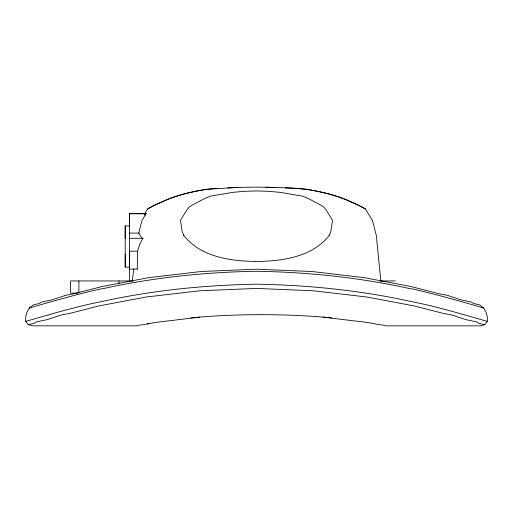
<?xml version="1.0" encoding="UTF-8"?>
<svg xmlns="http://www.w3.org/2000/svg" width="513" height="513" viewBox="0 0 513 513"><rect width="100%" height="100%" fill="white"/><g stroke="black" fill="none" stroke-linecap="round" stroke-linejoin="round"><path stroke-width="0.77" d="M125.204 266.978L125.204 254.397M125.204 238.583L125.204 226.002M129.456 281.336L129.456 251.203L137.465 251.203L139.946 243.951L142.858 238.301L140.658 236.487L138.779 233.101L141.986 220.417L146.128 213.671L144.724 215.197M129.456 238.583L129.456 213.671L146.269 213.671M137.285 269.094L137.465 251.203M487.299 321.375L487.35 316.912L486.17 312.513L483.727 308.05L479.443 304.78L473.826 303.561L471.126 301.977L461.097 299.9L447.387 295.328L439.327 293.821L410.682 286.466L364.345 277.668L311.898 271.505L256.5 269.19L201.102 271.505L148.655 277.668L102.318 286.466L73.673 293.821L65.613 295.328L51.903 299.9L41.874 301.977L39.174 303.561L33.557 304.78L29.273 308.05L26.83 312.513L25.65 316.912L25.701 321.375L28.241 324.646L32.575 325.845L137.298 325.845A124.133 3.764 0 0 1 143.685 324.652L151.54 323.113A124.864 11.35 0 0 1 168.63 320.875L199.583 317.124A125.614 18.981 0 0 1 323.094 317.117L354.028 320.875A124.864 11.35 0 0 1 371.117 323.113L378.979 324.652A124.133 3.764 0 0 1 385.359 325.845L480.425 325.845L484.759 324.646L487.299 321.375C462.155 314.219 436.691 306.479 410.785 301.452C360.126 290.281 308.332 285.132 256.5 284.176C204.668 285.132 152.874 290.281 102.215 301.452C76.309 306.479 50.845 314.219 25.701 321.375M132.187 281.31L133.893 268.889M183.609 235.121L183.795 235.441C200.75 257.148 230.735 261.143 256.5 261.463C282.265 261.143 312.25 257.148 329.205 235.441L330.808 231.626L332.533 220.417L326.178 209.99L323.626 206.867L321.356 205.437L308.672 198.723L302.388 196.107L279.688 192.292L267.946 191.278L256.5 190.945L245.054 191.278L233.312 192.292L210.612 196.107L204.328 198.723L191.644 205.437L189.374 206.867L186.822 209.99L180.467 220.417L182.192 231.626L183.795 235.441M144.268 214.37L147.564 208.99C168.815 197.088 192.952 189.906 217.332 188.412M380.883 281.4L376.324 235.441L372.432 220.417L365.436 208.99C341.363 195.382 313.097 188.175 285.247 187.841M29.273 308.05C52.32 301.298 75.777 294.674 99.394 289.178L103.677 288.518C153.862 277.456 205.142 272.147 256.5 271.274C307.858 272.147 359.138 277.456 409.323 288.518L413.606 289.178C437.223 294.674 460.68 301.298 483.727 308.05M28.241 324.646L34.025 323.389L36.75 321.798L47.241 319.625L61.053 315.014L69.896 313.36L98.624 305.979L146.064 297.033L199.769 290.794L256.5 288.421L313.231 290.794L366.936 297.033L414.376 305.979L443.104 313.36L451.947 315.014L465.759 319.625L476.25 321.798L478.975 323.389L484.759 324.646M199.583 317.124L191.086 317.887M227.695 187.867C254.153 186.578 280.694 187.098 307.088 189.303C322.1 192.228 337.355 195.081 351.136 202.026L359.1 205.54L365.436 208.99M237.609 187.457L205.912 189.303C190.9 192.228 175.645 195.081 161.864 202.026L153.9 205.54L147.564 208.99M144.666 213.722L129.456 213.722L129.456 225.079M129.456 233.101L139.061 233.101M329.205 235.441L329.391 235.121M143.063 238.301L129.456 238.301L129.456 269.197M129.456 267.151L125.204 267.151L125.204 225.829L129.456 226.002M129.456 269.094L137.465 269.094M132.861 280.944L70.595 280.944L70.595 293.096L78.143 293.096M380.139 280.944L395.266 280.944M331.571 317.887L323.081 317.124M148.533 323.684L147.225 323.934M265.875 187.239L275.417 187.469M118.939 280.944L118.939 283.978M78.899 280.944L78.899 292.339"/></g></svg>
